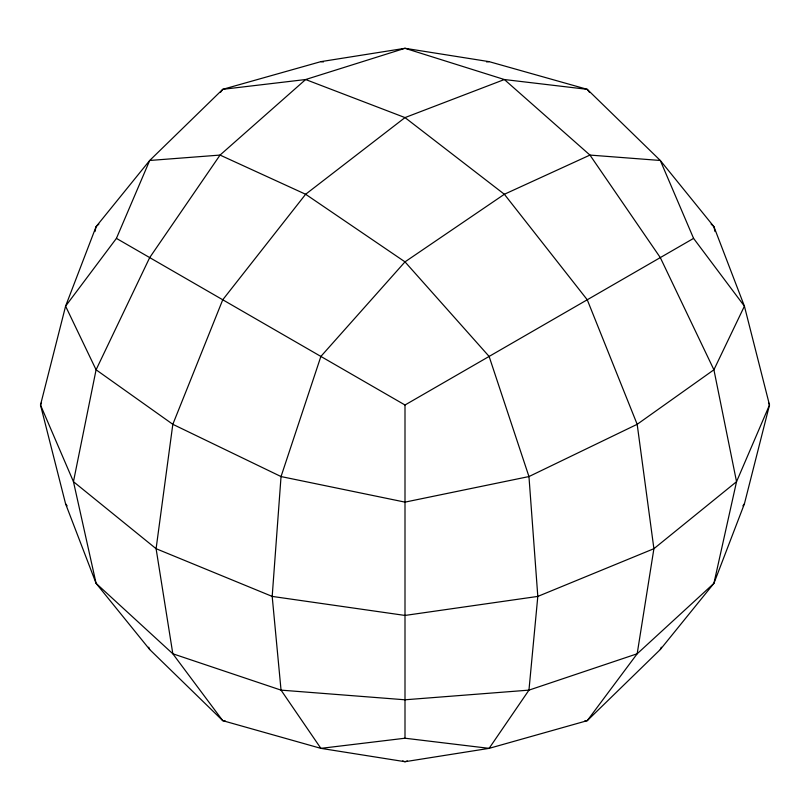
<?xml version="1.0" encoding="UTF-8"?>
<svg xmlns="http://www.w3.org/2000/svg" width="810" height="810" viewBox="0 0 810 810"><rect width="100%" height="100%" fill="white"/><g stroke="black" fill="none" stroke-linecap="round" stroke-linejoin="round"><path stroke-width="1.21" d="M693.583 238.383L405 405L405 738.224L489.118 748.359L587.25 720.667L660.302 649.529L713.914 583.352L744.41 503.83L769.5 405L744.41 306.17L713.914 226.648L660.302 160.471L587.25 89.333L489.118 61.641L405 48.296L320.882 61.641L222.75 89.333L149.698 160.471L96.086 226.648L65.59 306.17L40.5 405L65.59 503.83L96.086 583.352L149.698 649.529L222.75 720.667L320.882 748.359L405 761.704L489.118 748.359L528.96 690.13L537.81 596.413L528.96 476.563L489.118 356.43L405 261.863L305.633 194.268L220.047 155.075L149.698 160.471L116.417 238.383L65.59 306.17L96.086 369.785L172.824 424.308L281.04 476.563L405 502.129L528.96 476.563L637.176 424.308L713.914 369.785L744.41 306.17L693.583 238.383L660.302 160.471L589.953 155.075L504.367 194.268L405 261.863L320.882 356.43L281.04 476.563L272.19 596.413L281.04 690.13L320.882 748.359L405 738.224M94.993 231.549L96.086 226.648L98.861 224.107M660.302 649.529L661.294 647.2M41.502 402.681L40.5 405L73.457 481.677L96.086 583.352L172.824 653.781L222.75 720.667L225.261 720.961M220.482 92.37L222.75 89.333L305.633 79.532L405 48.296L504.367 79.532L587.25 89.333L589.518 92.37M742.891 505.855L744.41 503.83M407.389 760.954L405 761.704L402.61 760.954M486.608 61.945L489.118 61.641M584.739 720.961L587.25 720.667L637.176 653.781L713.914 583.352L736.543 481.677L769.5 405L768.498 402.681M320.882 61.641L323.392 61.945M116.417 238.383L405 405M711.139 224.107L713.914 226.648L715.007 231.549M65.59 503.83L67.108 505.855M148.706 647.2L149.698 649.529M172.824 424.308L156.097 548.704L172.824 653.781L281.04 690.13L405 699.789L528.96 690.13L637.176 653.781L653.903 548.704L637.176 424.308L587.25 299.771L504.367 194.268L405 117.592L305.633 79.532L220.047 155.075L149.698 257.6L96.086 369.785L73.457 481.677L156.097 548.704L272.19 596.413L405 615.438L537.81 596.413L653.903 548.704L736.543 481.677L713.914 369.785L660.302 257.6L589.953 155.075L504.367 79.532L405 117.592L305.633 194.268L222.75 299.771L172.824 424.308"/></g></svg>
